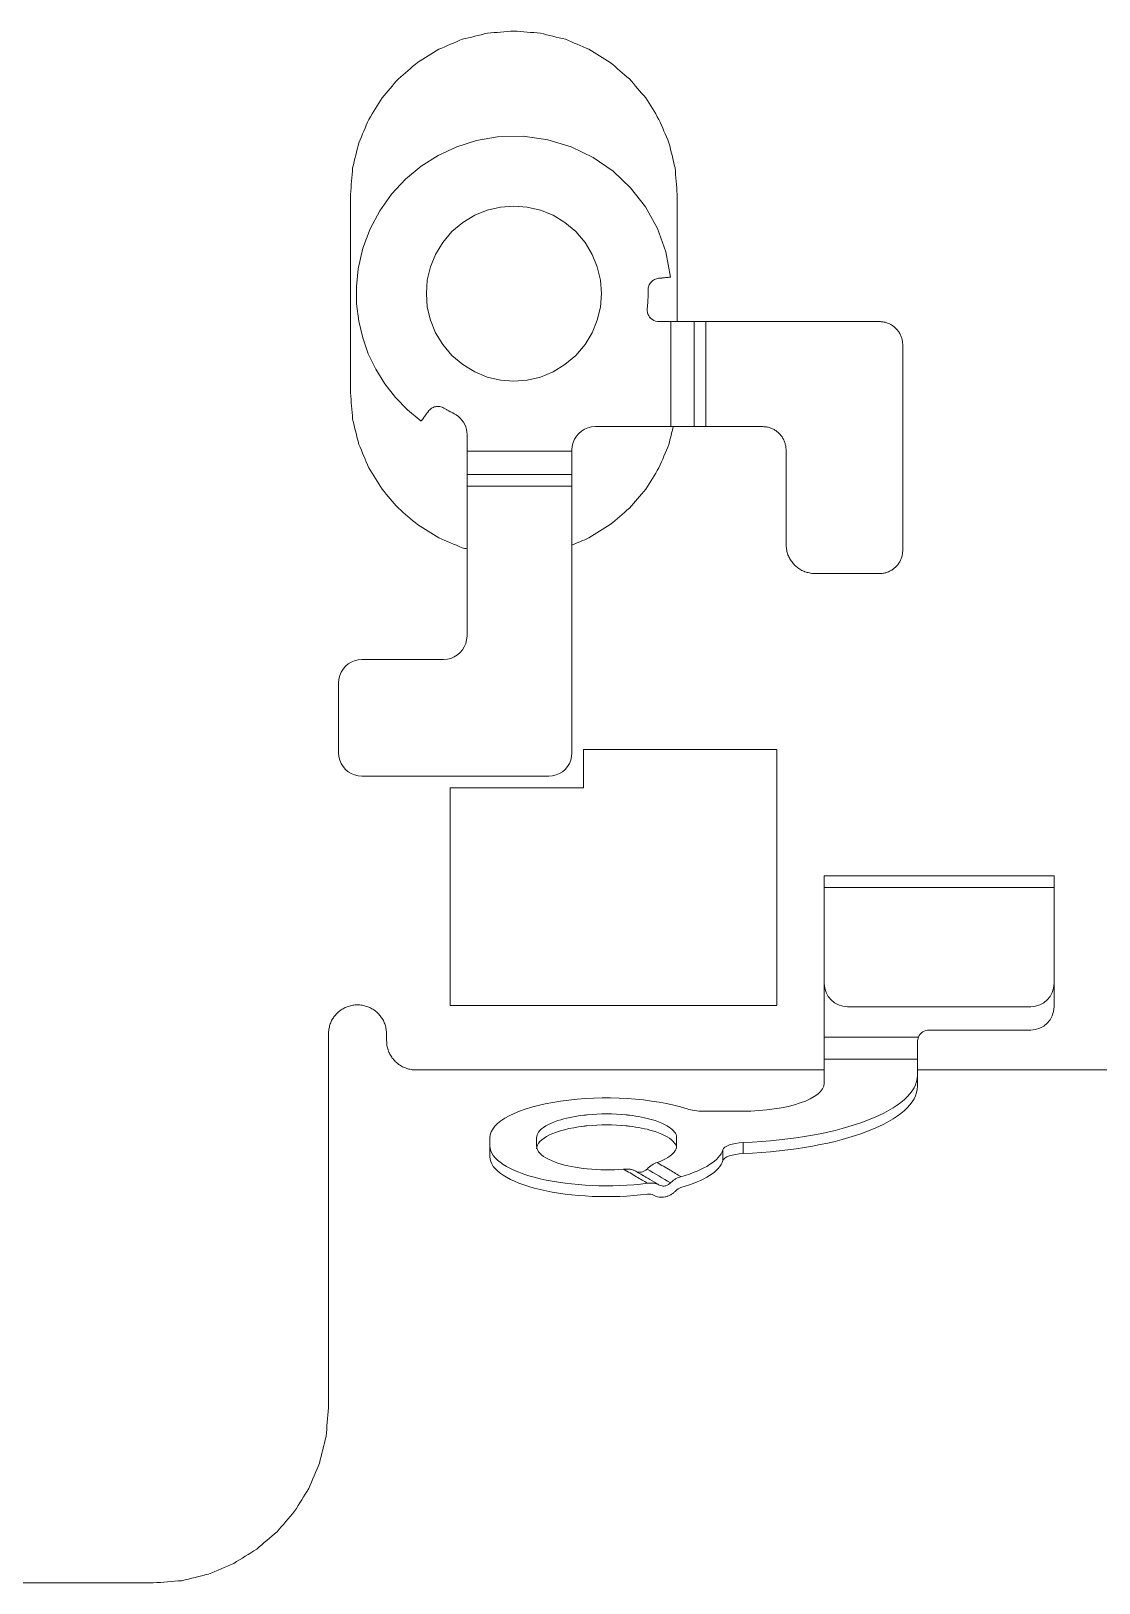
# Model space of a CAD drawing. Header units: millimetres. Extents: x 1863 to 2194, y 977 to 1295.
# Drawn here: x 2016.53 to 2025.68, y 1167.84 to 1181.14 of the extents above; entities that cross this region are included whole.
import ezdxf

# ---------------------------------------------------------------- set-up
doc = ezdxf.new("R2010")
doc.units = ezdxf.units.MM
doc.layers.add('2', color=7, linetype='Continuous', true_color=0xffffff)

msp = doc.modelspace()

# ---------------------------------------------------------------- linework, layer by layer
at = {"layer": '2', "color": 35, "linetype": 'Continuous', "lineweight": 18}
for p, q in [((2020.174, 1180.151), (2020.344, 1180.204)), ((2020.344, 1180.204), (2020.523, 1180.235)), ((2020.523, 1180.235), (2020.742, 1180.24)), ((2020.742, 1180.24), (2020.954, 1180.211)), ((2020.954, 1180.211), (2021.155, 1180.15)), ((2019.868, 1179.983), (2020.015, 1180.076)), ((2020.015, 1180.076), (2020.174, 1180.151)), ((2021.155, 1180.15), (2021.343, 1180.059)), ((2019.734, 1179.872), (2019.868, 1179.983)), ((2021.343, 1180.059), (2021.513, 1179.941)), ((2021.513, 1179.941), (2021.664, 1179.799)), ((2019.616, 1179.744), (2019.734, 1179.872)), ((2019.515, 1179.602), (2019.616, 1179.744)), ((2021.664, 1179.799), (2021.792, 1179.635)), ((2019.432, 1179.447), (2019.515, 1179.602)), ((2020.328, 1179.563), (2020.226, 1179.502)), ((2020.436, 1179.607), (2020.328, 1179.563)), ((2020.549, 1179.633), (2020.436, 1179.607)), ((2020.663, 1179.642), (2020.549, 1179.633)), ((2020.778, 1179.633), (2020.663, 1179.642)), ((2020.891, 1179.607), (2020.778, 1179.633)), ((2020.999, 1179.563), (2020.891, 1179.607)), ((2021.101, 1179.502), (2020.999, 1179.563)), ((2021.792, 1179.635), (2021.893, 1179.451)), ((2019.37, 1179.28), (2019.432, 1179.447)), ((2020.133, 1179.423), (2020.054, 1179.33)), ((2020.226, 1179.502), (2020.133, 1179.423)), ((2021.194, 1179.423), (2021.101, 1179.502)), ((2021.273, 1179.33), (2021.194, 1179.423)), ((2021.893, 1179.451), (2021.966, 1179.249)), ((2019.33, 1179.103), (2019.37, 1179.28)), ((2020.054, 1179.33), (2019.993, 1179.228)), ((2021.334, 1179.228), (2021.273, 1179.33)), ((2019.993, 1179.228), (2019.949, 1179.12)), ((2021.378, 1179.12), (2021.334, 1179.228)), ((2021.966, 1179.249), (2022.006, 1179.033)), ((2019.315, 1178.953), (2019.33, 1179.103)), ((2019.922, 1179.007), (2019.914, 1178.892)), ((2019.949, 1179.12), (2019.922, 1179.007)), ((2021.405, 1179.007), (2021.378, 1179.12)), ((2021.413, 1178.892), (2021.405, 1179.007)), ((2021.861, 1179.008), (2021.853, 1179.003)), ((2021.869, 1179.013), (2021.861, 1179.008)), ((2021.877, 1179.016), (2021.869, 1179.013)), ((2021.886, 1179.019), (2021.877, 1179.016)), ((2021.894, 1179.021), (2021.886, 1179.019)), ((2021.903, 1179.023), (2021.894, 1179.021)), ((2021.932, 1179.026), (2021.912, 1179.024)), ((2021.964, 1179.029), (2021.955, 1179.028)), ((2021.971, 1179.03), (2021.964, 1179.029)), ((2021.975, 1179.03), (2021.969, 1179.029)), ((2021.979, 1179.031), (2021.971, 1179.03)), ((2021.985, 1179.031), (2021.979, 1179.031)), ((2021.991, 1179.032), (2021.983, 1179.031)), ((2021.996, 1179.032), (2021.99, 1179.032)), ((2021.999, 1179.033), (2021.996, 1179.032)), ((2022.004, 1179.033), (2021.999, 1179.033)), ((2022.006, 1179.033), (2022.004, 1179.033)), ((2019.316, 1178.804), (2019.315, 1178.953)), ((2019.914, 1178.892), (2019.922, 1178.777)), ((2021.405, 1178.777), (2021.413, 1178.892)), ((2021.814, 1178.93), (2021.813, 1178.921)), ((2021.813, 1178.921), (2021.813, 1178.905)), ((2021.813, 1178.905), (2021.813, 1178.889)), ((2021.813, 1178.889), (2021.813, 1178.873)), ((2021.813, 1178.873), (2021.813, 1178.858)), ((2021.815, 1178.94), (2021.814, 1178.93)), ((2021.817, 1178.949), (2021.815, 1178.94)), ((2021.819, 1178.958), (2021.817, 1178.949)), ((2021.823, 1178.967), (2021.819, 1178.958)), ((2021.828, 1178.975), (2021.823, 1178.967)), ((2021.833, 1178.983), (2021.828, 1178.975)), ((2021.839, 1178.99), (2021.833, 1178.983)), ((2021.845, 1178.997), (2021.839, 1178.99)), ((2021.853, 1179.003), (2021.845, 1178.997)), ((2019.334, 1178.657), (2019.316, 1178.804)), ((2019.922, 1178.777), (2019.949, 1178.665)), ((2021.378, 1178.665), (2021.405, 1178.777)), ((2021.808, 1178.779), (2021.806, 1178.763)), ((2021.806, 1178.763), (2021.806, 1178.747)), ((2021.806, 1178.747), (2021.808, 1178.731)), ((2021.809, 1178.795), (2021.808, 1178.779)), ((2021.811, 1178.81), (2021.809, 1178.795)), ((2021.812, 1178.826), (2021.811, 1178.81)), ((2021.813, 1178.858), (2021.812, 1178.842)), ((2021.812, 1178.842), (2021.812, 1178.826)), ((2019.368, 1178.514), (2019.334, 1178.657)), ((2019.949, 1178.665), (2019.993, 1178.557)), ((2021.334, 1178.557), (2021.378, 1178.665)), ((2021.808, 1178.731), (2021.812, 1178.717)), ((2021.812, 1178.717), (2021.819, 1178.703)), ((2021.819, 1178.703), (2021.827, 1178.69)), ((2021.827, 1178.69), (2021.838, 1178.679)), ((2021.838, 1178.679), (2021.85, 1178.669)), ((2021.85, 1178.669), (2021.863, 1178.661)), ((2021.863, 1178.661), (2021.878, 1178.656)), ((2021.878, 1178.656), (2021.894, 1178.653)), ((2021.905, 1178.652), (2021.906, 1178.652)), ((2021.906, 1178.652), (2022.309, 1178.652)), ((2022.009, 1177.752), (2022.009, 1178.652)), ((2022.209, 1178.652), (2022.209, 1177.752)), ((2022.309, 1178.652), (2022.309, 1177.752)), ((2019.416, 1178.376), (2019.368, 1178.514)), ((2019.993, 1178.557), (2020.054, 1178.455)), ((2021.273, 1178.455), (2021.334, 1178.557)), ((2019.48, 1178.243), (2019.416, 1178.376)), ((2020.054, 1178.455), (2020.133, 1178.362)), ((2020.133, 1178.362), (2020.226, 1178.283)), ((2021.101, 1178.283), (2021.194, 1178.362)), ((2021.194, 1178.362), (2021.273, 1178.455)), ((2019.557, 1178.118), (2019.48, 1178.243)), ((2020.226, 1178.283), (2020.328, 1178.221)), ((2020.328, 1178.221), (2020.436, 1178.177)), ((2020.891, 1178.177), (2020.999, 1178.221)), ((2020.999, 1178.221), (2021.101, 1178.283)), ((2019.649, 1178.002), (2019.557, 1178.118)), ((2020.436, 1178.177), (2020.549, 1178.151)), ((2020.549, 1178.151), (2020.663, 1178.142)), ((2020.663, 1178.142), (2020.778, 1178.151)), ((2020.778, 1178.151), (2020.891, 1178.177)), ((2019.753, 1177.896), (2019.649, 1178.002)), ((2019.87, 1177.8), (2019.753, 1177.896)), ((2019.88, 1177.813), (2019.875, 1177.806)), ((2019.887, 1177.823), (2019.88, 1177.813)), ((2019.891, 1177.829), (2019.887, 1177.823)), ((2019.896, 1177.835), (2019.891, 1177.829)), ((2019.9, 1177.842), (2019.896, 1177.835)), ((2019.906, 1177.85), (2019.9, 1177.842)), ((2019.912, 1177.858), (2019.906, 1177.85)), ((2019.931, 1177.884), (2019.925, 1177.875)), ((2019.936, 1177.891), (2019.931, 1177.884)), ((2019.943, 1177.897), (2019.936, 1177.891)), ((2019.95, 1177.903), (2019.943, 1177.897)), ((2019.957, 1177.909), (2019.95, 1177.903)), ((2019.965, 1177.913), (2019.957, 1177.909)), ((2019.973, 1177.917), (2019.965, 1177.913)), ((2019.981, 1177.921), (2019.973, 1177.917)), ((2019.991, 1177.923), (2019.981, 1177.921)), ((2020, 1177.925), (2019.991, 1177.923)), ((2020.01, 1177.925), (2020, 1177.925)), ((2020.019, 1177.925), (2020.01, 1177.925)), ((2020.029, 1177.924), (2020.019, 1177.925)), ((2020.038, 1177.922), (2020.029, 1177.924)), ((2020.048, 1177.919), (2020.038, 1177.922)), ((2020.056, 1177.916), (2020.048, 1177.919)), ((2020.064, 1177.911), (2020.056, 1177.916)), ((2020.17, 1177.852), (2020.151, 1177.863)), ((2020.188, 1177.839), (2020.17, 1177.852)), ((2020.204, 1177.824), (2020.188, 1177.839)), ((2020.219, 1177.807), (2020.204, 1177.824)), ((2019.871, 1177.802), (2019.87, 1177.801)), ((2019.87, 1177.801), (2019.87, 1177.8)), ((2019.873, 1177.804), (2019.871, 1177.802)), ((2019.875, 1177.806), (2019.873, 1177.804)), ((2020.232, 1177.789), (2020.219, 1177.807)), ((2020.242, 1177.77), (2020.232, 1177.789)), ((2020.251, 1177.75), (2020.242, 1177.77)), ((2020.257, 1177.728), (2020.251, 1177.75)), ((2020.261, 1177.706), (2020.257, 1177.728)), ((2020.262, 1177.684), (2020.261, 1177.706)), ((2020.262, 1175.956), (2020.262, 1177.684)), ((2021.22, 1177.694), (2021.2, 1177.67)), ((2021.243, 1177.714), (2021.22, 1177.694)), ((2021.27, 1177.73), (2021.243, 1177.714)), ((2021.298, 1177.742), (2021.27, 1177.73)), ((2021.329, 1177.75), (2021.298, 1177.742)), ((2021.362, 1177.752), (2021.329, 1177.75)), ((2022.309, 1177.752), (2021.362, 1177.752)), ((2020.262, 1177.542), (2021.161, 1177.542)), ((2021.164, 1177.585), (2021.161, 1177.552)), ((2021.161, 1177.552), (2021.161, 1174.956)), ((2021.171, 1177.616), (2021.164, 1177.585)), ((2021.183, 1177.644), (2021.171, 1177.616)), ((2021.2, 1177.67), (2021.183, 1177.644)), ((2021.161, 1177.342), (2020.262, 1177.342)), ((2021.161, 1177.242), (2020.262, 1177.242)), ((2020.259, 1175.924), (2020.262, 1175.956)), ((2020.18, 1175.795), (2020.203, 1175.815)), ((2020.203, 1175.815), (2020.223, 1175.838)), ((2020.223, 1175.838), (2020.239, 1175.864)), ((2020.239, 1175.864), (2020.252, 1175.893)), ((2020.252, 1175.893), (2020.259, 1175.924)), ((2019.2, 1175.674), (2019.22, 1175.698)), ((2019.22, 1175.698), (2019.243, 1175.718)), ((2019.243, 1175.718), (2019.27, 1175.734)), ((2019.27, 1175.734), (2019.298, 1175.746)), ((2019.298, 1175.746), (2019.329, 1175.754)), ((2019.329, 1175.754), (2019.362, 1175.756)), ((2019.362, 1175.756), (2020.061, 1175.756)), ((2020.061, 1175.756), (2020.094, 1175.759)), ((2020.094, 1175.759), (2020.124, 1175.766)), ((2020.124, 1175.766), (2020.153, 1175.779)), ((2020.153, 1175.779), (2020.18, 1175.795)), ((2019.162, 1175.556), (2019.165, 1175.589)), ((2019.162, 1174.956), (2019.162, 1175.556)), ((2019.165, 1175.589), (2019.172, 1175.619)), ((2019.172, 1175.619), (2019.184, 1175.648)), ((2019.184, 1175.648), (2019.2, 1175.674)), ((2019.165, 1174.924), (2019.162, 1174.956)), ((2019.172, 1174.893), (2019.165, 1174.924)), ((2019.184, 1174.864), (2019.172, 1174.893)), ((2021.151, 1174.893), (2021.139, 1174.864)), ((2021.158, 1174.924), (2021.151, 1174.893)), ((2021.161, 1174.956), (2021.158, 1174.924)), ((2021.261, 1174.984), (2021.261, 1174.656)), ((2019.2, 1174.838), (2019.184, 1174.864)), ((2019.22, 1174.815), (2019.2, 1174.838)), ((2019.243, 1174.795), (2019.22, 1174.815)), ((2019.27, 1174.779), (2019.243, 1174.795)), ((2019.298, 1174.767), (2019.27, 1174.779)), ((2019.329, 1174.759), (2019.298, 1174.767)), ((2019.362, 1174.756), (2019.329, 1174.759)), ((2020.962, 1174.756), (2019.362, 1174.756)), ((2020.994, 1174.759), (2020.962, 1174.756)), ((2021.025, 1174.767), (2020.994, 1174.759)), ((2021.054, 1174.779), (2021.025, 1174.767)), ((2021.08, 1174.795), (2021.054, 1174.779)), ((2021.103, 1174.815), (2021.08, 1174.795)), ((2021.123, 1174.838), (2021.103, 1174.815)), ((2021.139, 1174.864), (2021.123, 1174.838)), ((2020.118, 1174.656), (2021.261, 1174.656)), ((2023.323, 1173.901), (2023.323, 1172.981)), ((2023.323, 1173.901), (2025.292, 1173.901)), ((2025.292, 1173.901), (2025.292, 1172.781)), ((2025.292, 1173.801), (2023.323, 1173.801)), ((2023.322, 1173.283), (2023.323, 1173.283)), ((2023.322, 1172.125), (2023.322, 1173.283)), ((2023.523, 1172.781), (2025.092, 1172.781)), ((2023.322, 1172.52), (2024.13, 1172.52)), ((2025.092, 1172.581), (2024.222, 1172.581)), ((2024.122, 1172.099), (2024.122, 1172.481)), ((2024.122, 1172.332), (2023.322, 1172.332)), ((2022.622, 1171.885), (2022.287, 1171.885)), ((2020.458, 1171.494), (2020.458, 1171.657)), ((2020.858, 1171.588), (2020.858, 1171.657)), ((2022.058, 1171.664), (2022.058, 1171.588)), ((2022.628, 1171.616), (2022.628, 1171.522)), ((2022.454, 1171.461), (2022.454, 1171.555))]:
    msp.add_line(p, q, dxfattribs=at)
for centre, radius, start, end in [((2023.523, 1172.981), 0.2, 180, 270), ((2025.092, 1172.981), 0.2, 270, 0), ((2025.092, 1172.781), 0.2, 270, 0), ((2024.222, 1172.481), 0.1, 90, 156.9208)]:
    msp.add_arc(centre, radius, start, end, dxfattribs=at)
for centre, major_axis, start_param, end_param in [((2022.622, 1172.125), (0.7, 0), 4.712389, 6.283185), ((2022.422, 1172.193), (-1.7, 0), 1.69255, 3.141593), ((2022.422, 1172.099), (1.7, 0), 4.834142, 6.283185), ((2021.458, 1171.657), (-1, 0), 3.950717, 6.283267), ((2021.458, 1171.657), (-0.6, 0), 5.043401, 5.479556), ((2021.458, 1171.657), (-0.6, 0), 4.99242, 5.043401), ((2021.458, 1171.657), (-0.6, 0), 4.432358, 4.99242), ((2021.458, 1171.657), (-0.6, 0), 4.381377, 4.432358), ((2021.458, 1171.657), (-0.6, 0), 3.996203, 4.381377), ((2022.287, 1171.954), (0.2, 0), 3.950717, 4.712389), ((2021.458, 1171.563), (0.6, 0), 1.901808, 3.141593), ((2021.458, 1171.657), (-0.6, 0), 6.039617, 6.283185), ((2021.458, 1171.657), (-0.6, 0), 5.479556, 6.039617), ((2021.458, 1171.563), (0.6, 0), 1.850827, 1.901808), ((2021.458, 1171.563), (0.6, 0), 1.290765, 1.850827), ((2021.458, 1171.563), (0.6, 0), 1.239785, 1.290765), ((2021.458, 1171.563), (0.6, 0), 0.85461, 1.239785), ((2021.458, 1171.657), (-0.6, 0), 3.945261, 3.996203), ((2021.458, 1171.563), (0.6, 0), 0.80363, 0.854607), ((2021.458, 1171.657), (-0.6, 0), 3.38516, 3.945222), ((2021.458, 1171.563), (0.6, 0), 0.243568, 0.80363), ((2021.458, 1171.588), (1, 0), 3.141519, 5.069387), ((2021.458, 1171.588), (-0.6, 0), 0, 0.243568), ((2022.653, 1171.548), (0.2, 0), 1.69255, 3.043525), ((2021.458, 1171.495), (1, 0), 3.141667, 5.069387), ((2021.458, 1171.588), (-0.6, 0), 0.243568, 0.80363), ((2021.458, 1171.588), (-0.6, 0), 0.80363, 1.290765), ((2021.458, 1171.588), (-0.6, 0), 2.374426, 2.898025), ((2021.458, 1171.588), (1, 0), 5.402589, 6.185096), ((2021.458, 1171.495), (1, 0), 5.402589, 6.185096), ((2022.653, 1171.454), (-0.2, 0), 4.834142, 6.185117), ((2021.458, 1171.588), (-0.6, 0), 1.290765, 1.814364)]:
    msp.add_ellipse(centre, major_axis=major_axis, ratio=0.34202, start_param=start_param, end_param=end_param, dxfattribs=at)
for points, degree in [([(2020.664, 1181.142), (2020.588, 1181.136), (2020.512, 1181.13), (2020.437, 1181.124)], 3), ([(2020.891, 1181.124), (2020.815, 1181.13), (2020.739, 1181.136), (2020.664, 1181.142)], 3), ([(2020.221, 1181.071), (2020.154, 1181.042), (2020.088, 1181.014), (2020.021, 1180.986)], 3), ([(2020.437, 1181.124), (2020.365, 1181.106), (2020.293, 1181.088), (2020.221, 1181.071)], 3), ([(2021.106, 1181.071), (2021.034, 1181.088), (2020.962, 1181.106), (2020.891, 1181.124)], 3), ([(2021.307, 1180.986), (2021.24, 1181.014), (2021.173, 1181.042), (2021.106, 1181.071)], 3), ([(2019.837, 1180.872), (2019.783, 1180.825), (2019.728, 1180.779), (2019.674, 1180.732)], 3), ([(2020.021, 1180.986), (2019.959, 1180.948), (2019.898, 1180.91), (2019.837, 1180.872)], 3), ([(2021.49, 1180.872), (2021.429, 1180.91), (2021.368, 1180.948), (2021.307, 1180.986)], 3), ([(2021.653, 1180.732), (2021.599, 1180.779), (2021.545, 1180.825), (2021.49, 1180.872)], 3), ([(2019.674, 1180.732), (2019.627, 1180.678), (2019.581, 1180.623), (2019.534, 1180.569)], 3), ([(2021.793, 1180.569), (2021.747, 1180.623), (2021.7, 1180.678), (2021.653, 1180.732)], 3), ([(2019.534, 1180.569), (2019.496, 1180.508), (2019.458, 1180.447), (2019.42, 1180.385)], 3), ([(2021.907, 1180.385), (2021.869, 1180.447), (2021.831, 1180.508), (2021.793, 1180.569)], 3), ([(2019.42, 1180.385), (2019.392, 1180.318), (2019.364, 1180.252), (2019.335, 1180.185)], 3), ([(2021.992, 1180.185), (2021.964, 1180.252), (2021.935, 1180.318), (2021.907, 1180.385)], 3), ([(2019.335, 1180.185), (2019.318, 1180.113), (2019.3, 1180.041), (2019.282, 1179.969)], 3), ([(2022.045, 1179.969), (2022.027, 1180.041), (2022.01, 1180.113), (2021.992, 1180.185)], 3), ([(2019.282, 1179.969), (2019.276, 1179.893), (2019.27, 1179.818), (2019.264, 1179.742)], 3), ([(2022.063, 1179.742), (2022.057, 1179.818), (2022.051, 1179.893), (2022.045, 1179.969)], 3), ([(2019.264, 1179.742), (2019.264, 1178.042)], 1), ([(2022.063, 1178.652), (2022.063, 1179.742)], 1), ([(2022.309, 1178.652), (2023.796, 1178.652)], 1), ([(2023.796, 1178.652), (2023.807, 1178.652), (2023.817, 1178.651), (2023.828, 1178.65)], 3), ([(2023.828, 1178.65), (2023.839, 1178.647), (2023.849, 1178.645), (2023.859, 1178.642)], 3), ([(2023.859, 1178.642), (2023.869, 1178.638), (2023.878, 1178.634), (2023.888, 1178.63)], 3), ([(2023.888, 1178.63), (2023.897, 1178.625), (2023.905, 1178.619), (2023.914, 1178.614)], 3), ([(2023.914, 1178.614), (2023.922, 1178.607), (2023.93, 1178.6), (2023.937, 1178.594)], 3), ([(2023.937, 1178.594), (2023.944, 1178.586), (2023.951, 1178.578), (2023.957, 1178.57)], 3), ([(2023.957, 1178.57), (2023.963, 1178.562), (2023.968, 1178.553), (2023.974, 1178.544)], 3), ([(2023.974, 1178.544), (2023.978, 1178.535), (2023.982, 1178.525), (2023.986, 1178.516)], 3), ([(2023.986, 1178.516), (2023.988, 1178.505), (2023.991, 1178.495), (2023.993, 1178.485)], 3), ([(2023.993, 1178.485), (2023.994, 1178.474), (2023.995, 1178.463), (2023.996, 1178.452)], 3), ([(2023.996, 1178.452), (2023.996, 1176.692)], 1), ([(2019.264, 1178.042), (2019.27, 1177.967), (2019.276, 1177.891), (2019.282, 1177.815)], 3), ([(2019.282, 1177.815), (2019.3, 1177.743), (2019.318, 1177.672), (2019.335, 1177.6)], 3), ([(2019.902, 1177.844), (2019.901, 1177.843), (2019.9, 1177.842), (2019.9, 1177.841)], 3), ([(2019.936, 1177.891), (2019.932, 1177.886), (2019.929, 1177.88), (2019.925, 1177.875)], 3), ([(2021.992, 1177.6), (2022.004, 1177.651), (2022.017, 1177.701), (2022.029, 1177.752)], 3), ([(2022.796, 1177.752), (2022.309, 1177.752)], 1), ([(2022.828, 1177.75), (2022.817, 1177.751), (2022.807, 1177.751), (2022.796, 1177.752)], 3), ([(2022.859, 1177.742), (2022.849, 1177.745), (2022.838, 1177.747), (2022.828, 1177.75)], 3), ([(2022.888, 1177.73), (2022.878, 1177.734), (2022.869, 1177.738), (2022.859, 1177.742)], 3), ([(2022.914, 1177.714), (2022.905, 1177.719), (2022.896, 1177.725), (2022.888, 1177.73)], 3), ([(2022.937, 1177.694), (2022.929, 1177.7), (2022.922, 1177.707), (2022.914, 1177.714)], 3), ([(2022.957, 1177.67), (2022.951, 1177.678), (2022.944, 1177.686), (2022.937, 1177.694)], 3), ([(2019.335, 1177.6), (2019.364, 1177.533), (2019.392, 1177.466), (2019.42, 1177.399)], 3), ([(2021.907, 1177.399), (2021.935, 1177.466), (2021.964, 1177.533), (2021.992, 1177.6)], 3), ([(2022.973, 1177.644), (2022.968, 1177.653), (2022.963, 1177.662), (2022.957, 1177.67)], 3), ([(2022.986, 1177.616), (2022.982, 1177.625), (2022.977, 1177.635), (2022.973, 1177.644)], 3), ([(2022.993, 1177.585), (2022.991, 1177.595), (2022.988, 1177.605), (2022.986, 1177.616)], 3), ([(2022.996, 1177.552), (2022.995, 1177.563), (2022.994, 1177.574), (2022.993, 1177.585)], 3), ([(2022.996, 1176.742), (2022.996, 1177.552)], 1), ([(2019.42, 1177.399), (2019.458, 1177.338), (2019.496, 1177.277), (2019.534, 1177.215)], 3), ([(2021.793, 1177.215), (2021.831, 1177.277), (2021.869, 1177.338), (2021.907, 1177.399)], 3), ([(2019.534, 1177.215), (2019.581, 1177.161), (2019.627, 1177.107), (2019.674, 1177.052)], 3), ([(2021.653, 1177.052), (2021.7, 1177.107), (2021.747, 1177.161), (2021.793, 1177.215)], 3), ([(2019.674, 1177.052), (2019.728, 1177.006), (2019.783, 1176.959), (2019.837, 1176.912)], 3), ([(2021.49, 1176.912), (2021.545, 1176.959), (2021.599, 1177.006), (2021.653, 1177.052)], 3), ([(2019.837, 1176.912), (2019.898, 1176.874), (2019.959, 1176.836), (2020.021, 1176.798)], 3), ([(2021.307, 1176.798), (2021.368, 1176.836), (2021.429, 1176.874), (2021.49, 1176.912)], 3), ([(2020.021, 1176.798), (2020.088, 1176.77), (2020.154, 1176.742), (2020.221, 1176.714)], 3), ([(2021.161, 1176.737), (2021.21, 1176.757), (2021.258, 1176.778), (2021.307, 1176.798)], 3), ([(2020.221, 1176.714), (2020.235, 1176.71), (2020.248, 1176.707), (2020.262, 1176.704)], 3), ([(2022.999, 1176.702), (2022.998, 1176.715), (2022.997, 1176.729), (2022.996, 1176.742)], 3), ([(2023.008, 1176.663), (2023.005, 1176.676), (2023.002, 1176.689), (2022.999, 1176.702)], 3), ([(2023.024, 1176.627), (2023.019, 1176.639), (2023.014, 1176.651), (2023.008, 1176.663)], 3), ([(2023.044, 1176.595), (2023.037, 1176.606), (2023.03, 1176.617), (2023.024, 1176.627)], 3), ([(2023.986, 1176.629), (2023.982, 1176.619), (2023.978, 1176.61), (2023.974, 1176.6)], 3), ([(2023.993, 1176.66), (2023.991, 1176.65), (2023.988, 1176.639), (2023.986, 1176.629)], 3), ([(2023.996, 1176.692), (2023.995, 1176.682), (2023.994, 1176.671), (2023.993, 1176.66)], 3), ([(2023.069, 1176.566), (2023.061, 1176.575), (2023.052, 1176.585), (2023.044, 1176.595)], 3), ([(2023.098, 1176.541), (2023.088, 1176.549), (2023.079, 1176.557), (2023.069, 1176.566)], 3), ([(2023.131, 1176.52), (2023.12, 1176.527), (2023.109, 1176.534), (2023.098, 1176.541)], 3), ([(2023.167, 1176.505), (2023.155, 1176.51), (2023.143, 1176.515), (2023.131, 1176.52)], 3), ([(2023.206, 1176.496), (2023.193, 1176.499), (2023.18, 1176.502), (2023.167, 1176.505)], 3), ([(2023.246, 1176.492), (2023.233, 1176.493), (2023.219, 1176.494), (2023.206, 1176.496)], 3), ([(2023.796, 1176.492), (2023.246, 1176.492)], 1), ([(2023.828, 1176.495), (2023.817, 1176.494), (2023.807, 1176.493), (2023.796, 1176.492)], 3), ([(2023.859, 1176.502), (2023.849, 1176.5), (2023.839, 1176.497), (2023.828, 1176.495)], 3), ([(2023.888, 1176.515), (2023.878, 1176.511), (2023.869, 1176.507), (2023.859, 1176.502)], 3), ([(2023.914, 1176.531), (2023.905, 1176.525), (2023.897, 1176.52), (2023.888, 1176.515)], 3), ([(2023.937, 1176.551), (2023.93, 1176.544), (2023.922, 1176.538), (2023.914, 1176.531)], 3), ([(2023.957, 1176.574), (2023.951, 1176.566), (2023.944, 1176.559), (2023.937, 1176.551)], 3), ([(2023.974, 1176.6), (2023.968, 1176.592), (2023.963, 1176.583), (2023.957, 1176.574)], 3), ([(2021.261, 1174.984), (2022.916, 1174.984)], 1), ([(2022.916, 1174.984), (2022.916, 1172.79)], 1), ([(2020.118, 1172.79), (2020.118, 1174.656)], 1), ([(2019.176, 1172.749), (2019.187, 1172.755), (2019.198, 1172.762), (2019.209, 1172.769)], 3), ([(2019.209, 1172.769), (2019.221, 1172.774), (2019.233, 1172.779), (2019.245, 1172.784)], 3), ([(2019.245, 1172.784), (2019.258, 1172.787), (2019.27, 1172.79), (2019.283, 1172.794)], 3), ([(2019.283, 1172.794), (2019.297, 1172.795), (2019.311, 1172.796), (2019.324, 1172.797)], 3), ([(2019.324, 1172.797), (2019.338, 1172.796), (2019.351, 1172.795), (2019.365, 1172.794)], 3), ([(2019.365, 1172.794), (2019.377, 1172.79), (2019.39, 1172.787), (2019.403, 1172.784)], 3), ([(2019.403, 1172.784), (2019.415, 1172.779), (2019.427, 1172.774), (2019.439, 1172.769)], 3), ([(2019.439, 1172.769), (2019.45, 1172.762), (2019.461, 1172.755), (2019.472, 1172.749)], 3), ([(2022.916, 1172.79), (2020.118, 1172.79)], 1), ([(2019.078, 1172.587), (2019.081, 1172.6), (2019.084, 1172.613), (2019.087, 1172.626)], 3), ([(2019.087, 1172.626), (2019.092, 1172.638), (2019.097, 1172.65), (2019.102, 1172.662)], 3), ([(2019.102, 1172.662), (2019.109, 1172.673), (2019.115, 1172.684), (2019.122, 1172.695)], 3), ([(2019.122, 1172.695), (2019.13, 1172.704), (2019.139, 1172.714), (2019.147, 1172.724)], 3), ([(2019.147, 1172.724), (2019.157, 1172.732), (2019.166, 1172.74), (2019.176, 1172.749)], 3), ([(2019.472, 1172.749), (2019.481, 1172.74), (2019.491, 1172.732), (2019.501, 1172.724)], 3), ([(2019.501, 1172.724), (2019.509, 1172.714), (2019.517, 1172.704), (2019.525, 1172.695)], 3), ([(2019.525, 1172.695), (2019.532, 1172.684), (2019.539, 1172.673), (2019.546, 1172.662)], 3), ([(2019.546, 1172.662), (2019.551, 1172.65), (2019.556, 1172.638), (2019.561, 1172.626)], 3), ([(2019.561, 1172.626), (2019.564, 1172.613), (2019.567, 1172.6), (2019.57, 1172.587)], 3), ([(2019.074, 1172.547), (2019.075, 1172.56), (2019.076, 1172.574), (2019.078, 1172.587)], 3), ([(2019.074, 1169.342), (2019.074, 1172.547)], 1), ([(2019.57, 1172.587), (2019.571, 1172.574), (2019.572, 1172.56), (2019.573, 1172.547)], 3), ([(2019.573, 1172.547), (2019.573, 1172.489)], 1), ([(2019.573, 1172.489), (2019.574, 1172.475), (2019.575, 1172.462), (2019.576, 1172.448)], 3), ([(2024.122, 1172.481), (2024.122, 1172.494), (2024.125, 1172.508), (2024.13, 1172.52)], 3), ([(2019.576, 1172.448), (2019.58, 1172.435), (2019.583, 1172.423), (2019.586, 1172.41)], 3), ([(2019.586, 1172.41), (2019.591, 1172.398), (2019.596, 1172.386), (2019.601, 1172.374)], 3), ([(2019.601, 1172.374), (2019.608, 1172.363), (2019.615, 1172.352), (2019.622, 1172.341)], 3), ([(2019.622, 1172.341), (2019.63, 1172.331), (2019.638, 1172.322), (2019.647, 1172.312)], 3), ([(2019.647, 1172.312), (2019.656, 1172.304), (2019.666, 1172.295), (2019.676, 1172.287)], 3), ([(2019.676, 1172.287), (2019.687, 1172.28), (2019.698, 1172.273), (2019.709, 1172.267)], 3), ([(2019.709, 1172.267), (2019.721, 1172.262), (2019.733, 1172.257), (2019.745, 1172.252)], 3), ([(2019.745, 1172.252), (2019.757, 1172.248), (2019.77, 1172.245), (2019.783, 1172.242)], 3), ([(2019.783, 1172.242), (2019.797, 1172.241), (2019.81, 1172.24), (2019.824, 1172.239)], 3), ([(2019.824, 1172.239), (2023.322, 1172.239)], 1), ([(2024.122, 1172.239), (2025.98, 1172.239)], 1), ([(2022.058, 1171.664), (2022.057, 1171.678), (2022.051, 1171.693), (2022.041, 1171.706)], 3), ([(2022.041, 1171.612), (2022.051, 1171.599), (2022.057, 1171.584), (2022.058, 1171.57)], 3), ([(2022.041, 1171.539), (2022.052, 1171.555), (2022.058, 1171.572), (2022.058, 1171.588)], 3), ([(2021.89, 1171.446), (2021.928, 1171.424), (2021.965, 1171.402), (2022.002, 1171.38)], 3), ([(2021.603, 1171.389), (2021.64, 1171.367), (2021.678, 1171.345), (2021.715, 1171.323)], 3), ([(2021.715, 1171.323), (2021.746, 1171.305), (2021.777, 1171.286), (2021.808, 1171.268)], 3), ([(2022.006, 1171.271), (2021.939, 1171.31), (2021.872, 1171.35), (2021.805, 1171.39)], 3), ([(2022.002, 1171.38), (2022.033, 1171.361), (2022.064, 1171.343), (2022.095, 1171.325)], 3), ([(2021.808, 1171.174), (2021.826, 1171.176), (2021.844, 1171.174), (2021.86, 1171.166)], 3), ([(2022.051, 1171.203), (2022.064, 1171.217), (2022.08, 1171.226), (2022.095, 1171.231)], 3), ([(2019.055, 1169.099), (2019.061, 1169.18), (2019.068, 1169.261), (2019.074, 1169.342)], 3), ([(2018.998, 1168.868), (2019.017, 1168.945), (2019.036, 1169.022), (2019.055, 1169.099)], 3), ([(2018.907, 1168.653), (2018.937, 1168.725), (2018.967, 1168.797), (2018.998, 1168.868)], 3), ([(2018.785, 1168.457), (2018.825, 1168.522), (2018.866, 1168.588), (2018.907, 1168.653)], 3), ([(2018.635, 1168.282), (2018.685, 1168.34), (2018.735, 1168.398), (2018.785, 1168.457)], 3), ([(2018.46, 1168.132), (2018.518, 1168.182), (2018.576, 1168.232), (2018.635, 1168.282)], 3), ([(2018.263, 1168.01), (2018.329, 1168.051), (2018.394, 1168.091), (2018.46, 1168.132)], 3), ([(2018.048, 1167.919), (2018.12, 1167.949), (2018.191, 1167.98), (2018.263, 1168.01)], 3), ([(2014.747, 1167.843), (2017.574, 1167.843)], 1), ([(2017.574, 1167.843), (2017.655, 1167.849), (2017.736, 1167.856), (2017.817, 1167.862)], 3), ([(2017.817, 1167.862), (2017.894, 1167.881), (2017.971, 1167.9), (2018.048, 1167.919)], 3)]:
    msp.add_open_spline(points, degree=degree, dxfattribs=at)
for points, knots in [([(2021.925, 1179.025), (2021.921, 1179.025), (2021.917, 1179.024), (2021.912, 1179.024), (2021.91, 1179.023), (2021.906, 1179.023), (2021.905, 1179.023), (2021.903, 1179.023)], [0, 0, 0, 0, 0.499977, 0.499977, 0.749989, 0.749989, 1, 1, 1, 1]), ([(2021.955, 1179.028), (2021.95, 1179.027), (2021.945, 1179.027), (2021.937, 1179.026), (2021.935, 1179.026), (2021.93, 1179.025), (2021.927, 1179.025), (2021.925, 1179.025)], [0, 0, 0, 0, 0.499985, 0.499985, 0.749993, 0.749993, 1, 1, 1, 1]), ([(2021.894, 1178.653), (2021.896, 1178.653), (2021.898, 1178.653), (2021.9, 1178.652), (2021.901, 1178.652), (2021.903, 1178.652), (2021.904, 1178.652), (2021.905, 1178.652)], [0, 0, 0, 0, 0.499903, 0.499903, 0.749997, 0.749997, 1, 1, 1, 1]), ([(2019.925, 1177.875), (2019.922, 1177.872), (2019.92, 1177.869), (2019.917, 1177.865), (2019.916, 1177.863), (2019.914, 1177.86), (2019.913, 1177.859), (2019.912, 1177.858)], [0, 0, 0, 0, 0.499983, 0.499983, 0.749993, 0.749993, 1, 1, 1, 1]), ([(2020.151, 1177.863), (2020.136, 1177.871), (2020.121, 1177.878), (2020.1, 1177.89), (2020.092, 1177.894), (2020.078, 1177.902), (2020.071, 1177.907), (2020.064, 1177.911)], [0, 0, 0, 0, 0.5, 0.5, 0.75, 0.75, 1, 1, 1, 1]), ([(2021.805, 1171.39), (2021.819, 1171.403), (2021.833, 1171.415), (2021.855, 1171.429), (2021.862, 1171.433), (2021.876, 1171.441), (2021.883, 1171.444), (2021.89, 1171.446)], [0, 0, 0, 0, 0.5, 0.5, 0.75, 0.75, 1, 1, 1, 1]), ([(2021.603, 1171.389), (2021.623, 1171.391), (2021.641, 1171.39), (2021.668, 1171.386), (2021.677, 1171.384), (2021.694, 1171.378), (2021.702, 1171.375), (2021.709, 1171.371)], [0, 0, 0, 0, 0.5, 0.5, 0.75, 0.75, 1, 1, 1, 1]), ([(2021.709, 1171.371), (2021.717, 1171.367), (2021.725, 1171.364), (2021.737, 1171.362), (2021.741, 1171.362), (2021.75, 1171.362), (2021.754, 1171.363), (2021.763, 1171.365), (2021.767, 1171.366), (2021.775, 1171.369), (2021.779, 1171.371), (2021.791, 1171.377), (2021.798, 1171.383), (2021.805, 1171.39)], [0, 0, 0, 0, 0.25, 0.25, 0.375, 0.375, 0.5, 0.5, 0.625, 0.625, 0.75, 0.75, 1, 1, 1, 1]), ([(2021.709, 1171.371), (2021.721, 1171.364), (2021.729, 1171.359), (2021.74, 1171.352), (2021.749, 1171.347), (2021.76, 1171.341), (2021.76, 1171.34), (2021.761, 1171.34), (2021.762, 1171.34), (2021.764, 1171.339), (2021.767, 1171.336), (2021.775, 1171.332), (2021.789, 1171.323), (2021.802, 1171.316), (2021.811, 1171.311)], [0, 0, 0, 0, 0.25, 0.25, 0.5, 0.5, 0.507813, 0.507813, 0.515625, 0.53125, 0.5625, 0.625, 0.75, 1, 1, 1, 1]), ([(2021.811, 1171.311), (2021.836, 1171.296), (2021.861, 1171.281), (2021.894, 1171.262), (2021.902, 1171.257), (2021.91, 1171.252)], [0, 0, 0, 0, 0.755778, 0.755778, 1, 1, 1, 1]), ([(2022.095, 1171.325), (2022.08, 1171.32), (2022.065, 1171.314), (2022.042, 1171.3), (2022.034, 1171.295), (2022.02, 1171.284), (2022.012, 1171.278), (2022.006, 1171.271)], [0, 0, 0, 0, 0.5, 0.5, 0.75, 0.75, 1, 1, 1, 1]), ([(2021.91, 1171.252), (2021.895, 1171.26), (2021.879, 1171.265), (2021.853, 1171.269), (2021.844, 1171.27), (2021.826, 1171.27), (2021.817, 1171.269), (2021.808, 1171.268)], [0, 0, 0, 0, 0.5, 0.5, 0.75, 0.75, 1, 1, 1, 1]), ([(2021.86, 1171.166), (2021.875, 1171.158), (2021.891, 1171.152), (2021.916, 1171.149), (2021.924, 1171.148), (2021.941, 1171.149), (2021.95, 1171.15), (2021.967, 1171.153), (2021.975, 1171.155), (2021.992, 1171.162), (2022, 1171.165), (2022.015, 1171.174), (2022.023, 1171.179), (2022.038, 1171.19), (2022.044, 1171.197), (2022.051, 1171.203)], [0, 0, 0, 0, 0.25, 0.25, 0.375, 0.375, 0.5, 0.5, 0.625, 0.625, 0.75, 0.75, 0.875, 0.875, 1, 1, 1, 1]), ([(2022.006, 1171.271), (2021.999, 1171.264), (2021.991, 1171.259), (2021.979, 1171.252), (2021.975, 1171.25), (2021.967, 1171.247), (2021.963, 1171.246), (2021.954, 1171.244), (2021.95, 1171.244), (2021.942, 1171.244), (2021.937, 1171.244), (2021.925, 1171.246), (2021.917, 1171.248), (2021.91, 1171.252)], [0, 0, 0, 0, 0.25, 0.25, 0.375, 0.375, 0.5, 0.5, 0.625, 0.625, 0.75, 0.75, 1, 1, 1, 1])]:
    msp.add_open_spline(points, degree=3, knots=knots, dxfattribs=at)

doc.saveas('drawing.dxf')
